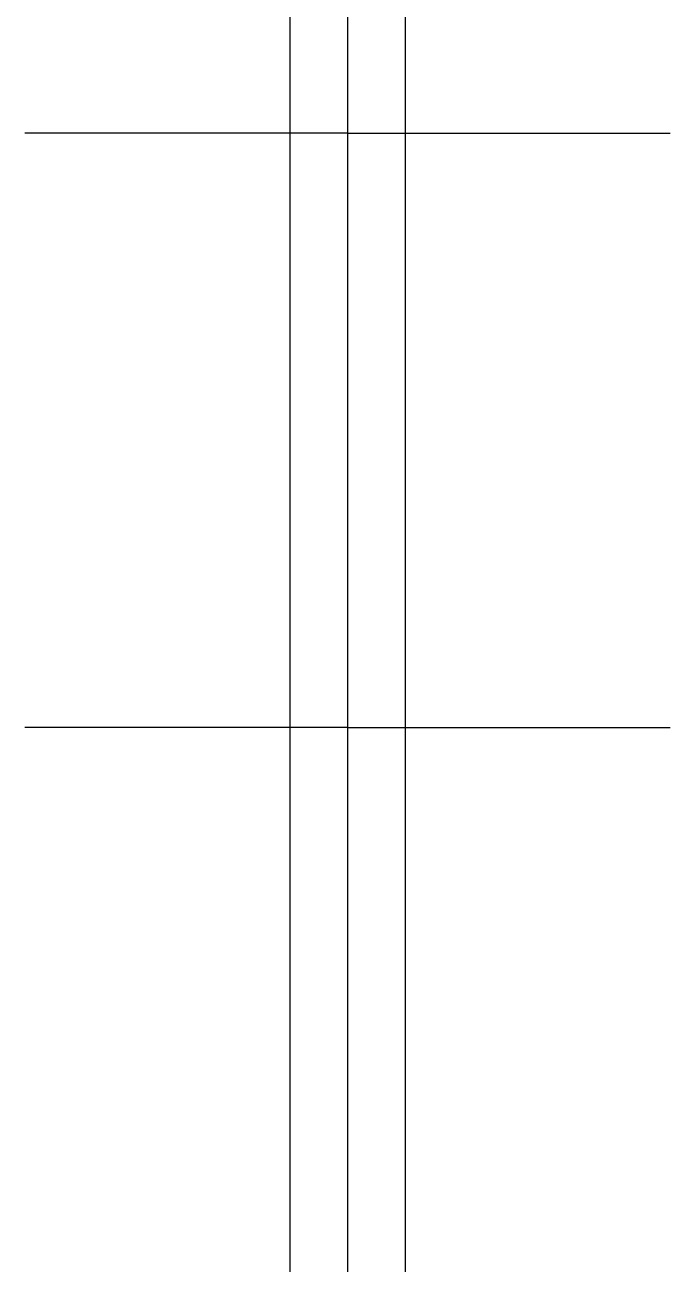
# Model space of a CAD drawing. Header units: metres. Extents: x -15 to 15, y -45.1 to 2.
# Drawn here: x -4.4 to -1.6, y -26.78 to -21.4 of the extents above; entities that cross this region are included whole.
import ezdxf

# ---------------------------------------------------------------- set-up
doc = ezdxf.new("R2010")
doc.units = ezdxf.units.M
for name, color, linetype in [('CELIK_KIRIS_KOLON', 9, 'CONTINUOUS'), ('KABLO_TAVALARI', 6, 'CONTINUOUS'), ('MONTAJ_BORULARI', 2, 'CONTINUOUS')]:
    doc.layers.add(name, color=color, linetype=linetype)

msp = doc.modelspace()

# ---------------------------------------------------------------- linework, layer by layer
at = {"layer": 'CELIK_KIRIS_KOLON'}
for p, q in [((-3, -21.866, 7.2235), (-4.4, -21.866, 9.8735)), ((-3, -21.866, 7.2235), (-1.6, -21.866, 9.8735)), ((-3, -24.4456, 7.5706), (-4.4, -24.4456, 10.2206)), ((-3, -24.4456, 7.5706), (-1.6, -24.4456, 10.2206))]:
    msp.add_line(p, q, dxfattribs=at)
at = {"layer": 'KABLO_TAVALARI'}
for p, q in [((-3.25, 1.35, 4.52), (-3.25, -41.2, 9.4666)), ((-3, 1.35, 4.52), (-3, -41.2, 9.4666)), ((-2.75, 1.35, 4.52), (-2.75, -41.2, 9.4666))]:
    msp.add_line(p, q, dxfattribs=at)
at = {"layer": 'MONTAJ_BORULARI'}
for p, q in [((-3, -19.2864, 6.8764), (-3, -21.866, 7.2235)), ((-3, -21.866, 7.2235), (-3, -24.4456, 7.5706)), ((-3, -24.4456, 7.5706), (-3, -27.0251, 7.9176))]:
    msp.add_line(p, q, dxfattribs=at)

doc.saveas('drawing.dxf')
